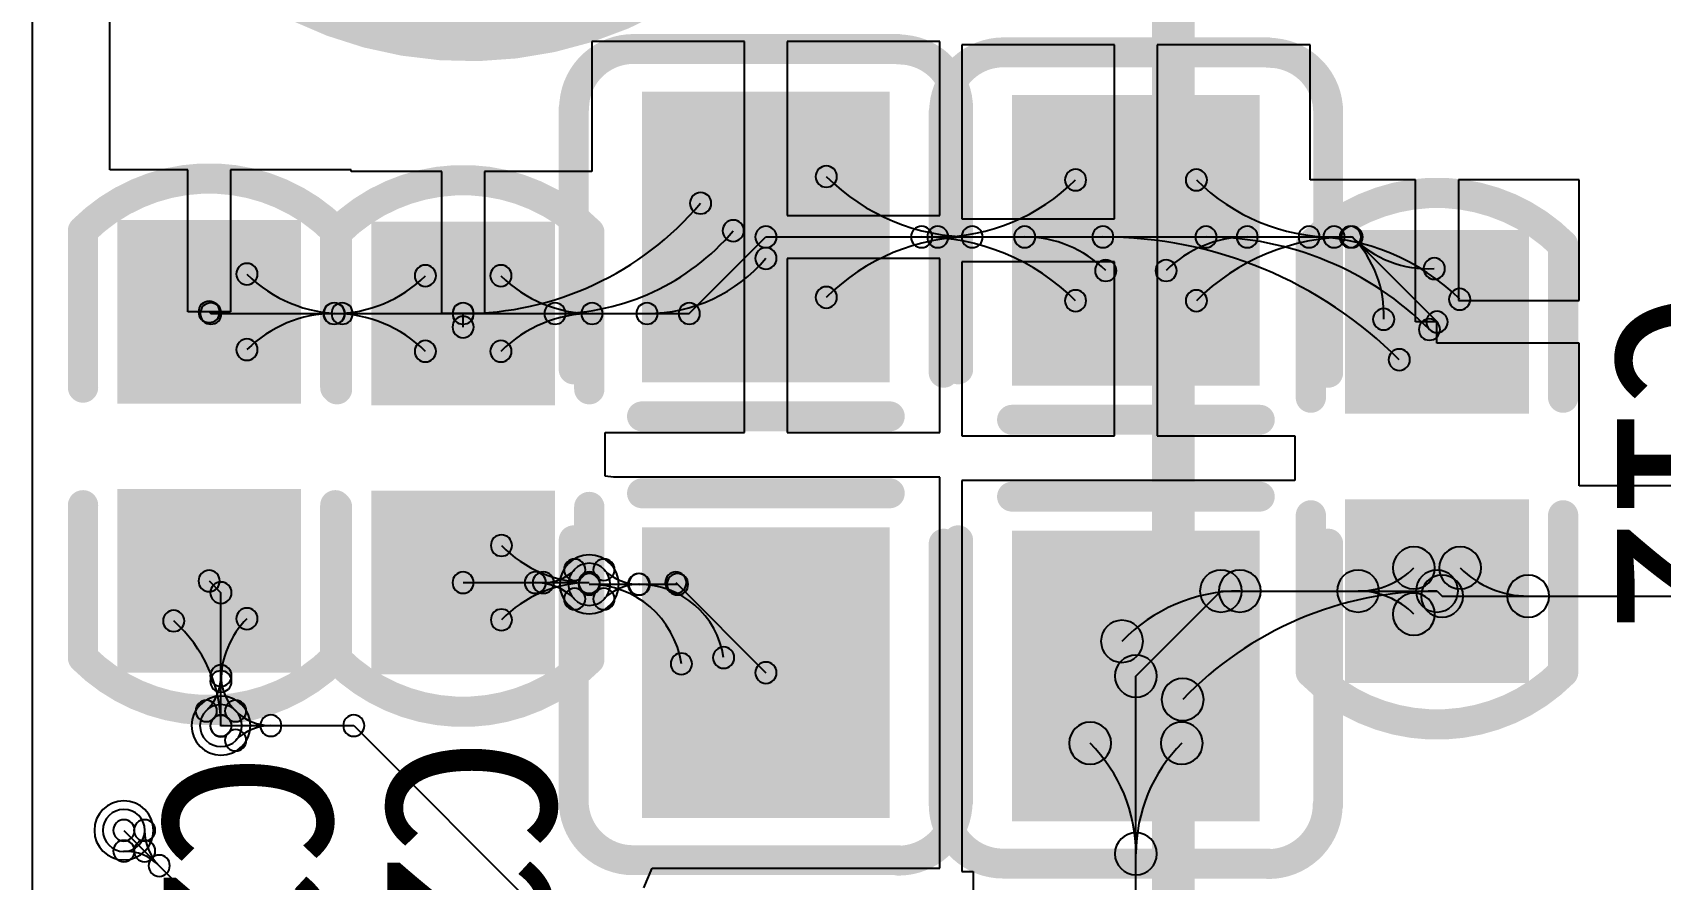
# Model space of a CAD drawing. Header units: inches. Extents: x 32166 to 34772, y 2386 to 4229.
# Drawn here: x 32893.17 to 32934.98, y 3879.5 to 3901.26 of the extents above; entities that cross this region are included whole.
import ezdxf

# ---------------------------------------------------------------- set-up
doc = ezdxf.new("R2010")
doc.units = ezdxf.units.IN
doc.header["$LTSCALE"] = 0.64311
doc.header["$MEASUREMENT"] = 0
for name, color, linetype in [('KEEPOUTLAYER', 6, 'CONTINUOUS'), ('MULTILAYER', 9, 'CONTINUOUS'), ('TOPLAYER', 1, 'CONTINUOUS'), ('TOPOVERLAY', 2, 'CONTINUOUS'), ('TOPPASTE', 8, 'CONTINUOUS'), ('TOPSOLDER', 216, 'CONTINUOUS')]:
    doc.layers.add(name, color=color, linetype=linetype)
doc.styles.get("Standard").update_dxf_attribs({"font": 'txt', "width": 0.8})

msp = doc.modelspace()

# ---------------------------------------------------------------- linework, layer by layer
at = {"layer": 'KEEPOUTLAYER'}
msp.add_line((32893.167, 3806.731), (32893.167, 4005.452), dxfattribs=at)
at = {"layer": 'MULTILAYER'}
for centre, start, end in [((32907.466, 3887.084), 0, 180), ((32907.466, 3887.084), 180, 0), ((32898.006, 3883.455), 0, 180), ((32898.006, 3883.455), 180, 0), ((32895.513, 3880.763), 0, 180), ((32895.513, 3880.763), 180, 0)]:
    msp.add_arc(centre, 0.54, start, end, dxfattribs=at)
at = {"layer": 'TOPLAYER'}
for p, q in [((32895.149, 3897.73), (32895.149, 3942.423)), ((32911.454, 3901.026), (32907.531, 3901.026)), ((32907.531, 3901.026), (32907.531, 3897.687)), ((32911.454, 3896.005), (32911.454, 3901.026)), ((32916.473, 3901.026), (32912.551, 3901.026)), ((32912.551, 3901.026), (32912.551, 3896.555)), ((32916.473, 3896.555), (32916.473, 3901.026)), ((32920.958, 3900.94), (32917.035, 3900.94)), ((32917.035, 3900.94), (32917.035, 3896.468)), ((32920.958, 3896.468), (32920.958, 3900.94)), ((32925.977, 3900.94), (32922.055, 3900.94)), ((32922.055, 3900.94), (32922.055, 3895.919)), ((32925.977, 3897.471), (32925.977, 3900.94)), ((32897.154, 3897.73), (32895.149, 3897.73)), ((32897.154, 3894.081), (32897.154, 3897.73)), ((32901.351, 3897.73), (32898.252, 3897.73)), ((32898.252, 3897.73), (32898.252, 3894.081)), ((32901.351, 3897.687), (32901.351, 3897.73)), ((32903.678, 3897.687), (32901.351, 3897.687)), ((32903.678, 3894.038), (32903.678, 3897.687)), ((32907.531, 3897.687), (32904.775, 3897.687)), ((32904.775, 3897.687), (32904.775, 3894.038)), ((32928.69, 3897.471), (32925.977, 3897.471)), ((32928.69, 3893.822), (32928.69, 3897.471)), ((32932.887, 3897.471), (32929.788, 3897.471)), ((32929.788, 3897.471), (32929.788, 3894.371)), ((32932.887, 3894.371), (32932.887, 3897.471)), ((32912.551, 3896.555), (32916.473, 3896.555)), ((32917.035, 3896.468), (32920.958, 3896.468)), ((32910.035, 3894.039), (32912.002, 3896.006)), ((32911.454, 3890.986), (32911.454, 3896.005)), ((32912.002, 3896.006), (32927.056, 3896.006)), ((32922.055, 3895.919), (32922.055, 3890.9)), ((32927.056, 3896.006), (32929.239, 3893.823)), ((32916.473, 3895.457), (32912.551, 3895.457)), ((32912.551, 3895.457), (32912.551, 3890.986)), ((32916.473, 3890.986), (32916.473, 3895.457)), ((32920.958, 3895.371), (32917.035, 3895.371)), ((32917.035, 3895.371), (32917.035, 3890.9)), ((32920.958, 3890.9), (32920.958, 3895.371)), ((32929.788, 3894.371), (32932.887, 3894.371)), ((32898.252, 3894.081), (32897.154, 3894.081)), ((32897.703, 3894.082), (32897.746, 3894.039)), ((32897.746, 3894.039), (32904.226, 3894.039)), ((32904.775, 3894.038), (32903.678, 3894.038)), ((32904.226, 3894.039), (32910.035, 3894.039)), ((32904.226, 3893.693), (32904.226, 3894.039)), ((32929.238, 3893.822), (32928.69, 3893.822)), ((32929.238, 3893.274), (32929.238, 3893.822)), ((32932.887, 3893.274), (32929.238, 3893.274)), ((32932.887, 3890.175), (32932.887, 3893.274)), ((32907.875, 3890.391), (32907.875, 3890.986)), ((32907.875, 3890.986), (32911.454, 3890.986)), ((32912.551, 3890.986), (32916.473, 3890.986)), ((32917.035, 3890.9), (32920.958, 3890.9)), ((32922.055, 3890.9), (32925.591, 3890.9)), ((32925.591, 3890.9), (32925.591, 3890.175)), ((32907.875, 3889.862), (32907.875, 3890.391)), ((32925.591, 3890.175), (32925.591, 3889.747)), ((32932.887, 3889.613), (32932.887, 3890.175)), ((32908.091, 3889.834), (32907.875, 3889.862)), ((32916.473, 3889.834), (32908.091, 3889.834)), ((32916.473, 3879.794), (32916.473, 3889.834)), ((32924.12, 3889.747), (32917.035, 3889.747)), ((32917.035, 3889.747), (32917.035, 3879.708)), ((32924.174, 3889.753), (32924.12, 3889.747)), ((32924.174, 3889.747), (32924.174, 3889.753)), ((32925.591, 3889.747), (32924.174, 3889.747)), ((32939.996, 3889.613), (32932.887, 3889.613)), ((32897.703, 3887.17), (32898.006, 3886.868)), ((32898.006, 3883.455), (32898.006, 3886.868)), ((32904.226, 3887.127), (32907.466, 3887.127)), ((32907.466, 3887.084), (32909.732, 3887.084)), ((32909.689, 3887.127), (32909.732, 3887.084)), ((32909.732, 3887.084), (32912.002, 3884.814)), ((32921.506, 3884.727), (32923.69, 3886.911)), ((32923.69, 3886.911), (32929.239, 3886.911)), ((32929.239, 3886.911), (32929.369, 3886.781)), ((32929.369, 3886.781), (32939.996, 3886.781)), ((32921.506, 3875.895), (32921.506, 3884.727)), ((32898.006, 3883.455), (32901.418, 3883.455)), ((32901.418, 3883.455), (32909.151, 3875.722)), ((32895.513, 3880.763), (32896.044, 3880.232)), ((32895.513, 3880.763), (32898.632, 3877.644)), ((32908.869, 3879.287), (32909.079, 3879.794)), ((32909.079, 3879.794), (32916.473, 3879.794)), ((32917.035, 3879.708), (32917.325, 3879.708)), ((32917.325, 3879.708), (32917.325, 3879.558)), ((32917.325, 3879.558), (32917.325, 3879.558)), ((32917.325, 3879.558), (32917.325, 3871.713))]:
    msp.add_line(p, q, dxfattribs=at)
for centre, radius, start, end in [((32913.554, 3897.558), 0.274, 0, 180), ((32913.554, 3897.558), 0.274, 0, 180), ((32919.955, 3897.471), 0.274, 0, 180), ((32919.955, 3897.471), 0.274, 0, 180), ((32923.058, 3897.471), 0.274, 0, 180), ((32923.058, 3897.471), 0.274, 0, 180), ((32913.554, 3897.558), 0.274, 180, 0), ((32913.554, 3897.558), 0.274, 180, 0), ((32917.3, 3901.304), 5.298, 225.0001, 270.0001), ((32917.3, 3901.304), 5.298, 225.0001, 270.0001), ((32916.417, 3901.009), 5.003, 269.9999, 314.9999), ((32916.417, 3901.009), 5.003, 269.9999, 314.9999), ((32919.955, 3897.471), 0.274, 180, 0), ((32919.955, 3897.471), 0.274, 180, 0), ((32923.058, 3897.471), 0.274, 180, 0), ((32923.058, 3897.471), 0.274, 180, 0), ((32926.596, 3901.009), 5.003, 225.0001, 270.0001), ((32926.596, 3901.009), 5.003, 225.0001, 270.0001), ((32904.227, 3902.017), 7.978, 270, 319.848), ((32904.227, 3902.017), 7.978, 270, 319.848), ((32910.325, 3896.873), 0.274, 0, 180), ((32910.325, 3896.873), 0.274, 0, 180), ((32910.325, 3896.873), 0.274, 180, 0), ((32910.325, 3896.873), 0.274, 180, 0), ((32911.164, 3896.165), 0.274, 0, 180), ((32911.164, 3896.165), 0.274, 0, 180), ((32906.588, 3900.025), 5.986, 270, 319.848), ((32906.588, 3900.025), 5.986, 270, 319.848), ((32911.164, 3896.165), 0.274, 180, 0), ((32911.164, 3896.165), 0.274, 180, 0), ((32912.002, 3896.006), 0.274, 0, 180), ((32912.002, 3896.006), 0.274, 0, 180), ((32912.002, 3896.006), 0.274, 180, 0), ((32912.002, 3896.006), 0.274, 180, 0), ((32917.3, 3890.708), 5.298, 89.9999, 134.9999), ((32917.3, 3890.708), 5.298, 89.9999, 134.9999), ((32916, 3896.006), 0.274, 0, 180), ((32916, 3896.006), 0.274, 0, 180), ((32916, 3896.006), 0.274, 180, 0), ((32916, 3896.006), 0.274, 180, 0), ((32916, 3890.413), 5.593, 45.0001, 90.0001), ((32916, 3890.413), 5.593, 45.0001, 90.0001), ((32916.417, 3896.006), 0.274, 0, 180), ((32916.417, 3896.006), 0.274, 0, 180), ((32916.417, 3896.006), 0.274, 180, 0), ((32916.417, 3896.006), 0.274, 180, 0), ((32917.3, 3896.006), 0.274, 0, 180), ((32917.3, 3896.006), 0.274, 0, 180), ((32917.3, 3896.006), 0.274, 0, 180), ((32917.3, 3896.006), 0.274, 0, 180), ((32917.3, 3896.006), 0.274, 180, 0), ((32917.3, 3896.006), 0.274, 180, 0), ((32917.3, 3896.006), 0.274, 180, 0), ((32917.3, 3896.006), 0.274, 180, 0), ((32918.649, 3896.006), 0.274, 0, 180), ((32918.649, 3896.006), 0.274, 0, 180), ((32918.649, 3896.006), 0.274, 180, 0), ((32918.649, 3896.006), 0.274, 180, 0), ((32918.649, 3893.062), 2.944, 44.9999, 89.9999), ((32918.649, 3893.062), 2.944, 44.9999, 89.9999), ((32920.657, 3896.006), 0.274, 0, 180), ((32920.657, 3896.006), 0.274, 0, 180), ((32920.657, 3896.006), 0.274, 180, 0), ((32920.657, 3896.006), 0.274, 180, 0), ((32920.657, 3885.24), 10.766, 45, 90), ((32920.657, 3885.24), 10.766, 45, 90), ((32924.364, 3893.062), 2.944, 90.0001, 135.0001), ((32924.364, 3893.062), 2.944, 90.0001, 135.0001), ((32923.306, 3896.006), 0.274, 0, 180), ((32923.306, 3896.006), 0.274, 0, 180), ((32923.306, 3896.006), 0.274, 180, 0), ((32923.306, 3896.006), 0.274, 180, 0), ((32927.013, 3890.413), 5.593, 89.9999, 134.9999), ((32927.013, 3890.413), 5.593, 89.9999, 134.9999), ((32923.306, 3887.889), 8.117, 45, 90), ((32923.306, 3887.889), 8.117, 45, 90), ((32924.364, 3896.006), 0.274, 0, 180), ((32924.364, 3896.006), 0.274, 0, 180), ((32924.364, 3896.006), 0.274, 180, 0), ((32924.364, 3896.006), 0.274, 180, 0), ((32925.955, 3896.006), 0.274, 0, 180), ((32925.955, 3896.006), 0.274, 0, 180), ((32925.955, 3896.006), 0.274, 180, 0), ((32925.955, 3896.006), 0.274, 180, 0), ((32925.955, 3890.539), 5.468, 45, 90), ((32925.955, 3890.539), 5.468, 45, 90), ((32926.596, 3896.006), 0.274, 0, 180), ((32926.596, 3896.006), 0.274, 0, 180), ((32926.596, 3896.006), 0.274, 180, 0), ((32926.596, 3896.006), 0.274, 180, 0), ((32927.013, 3896.006), 0.274, 0, 180), ((32927.013, 3896.006), 0.274, 0, 180), ((32927.013, 3896.006), 0.274, 180, 0), ((32927.013, 3896.006), 0.274, 180, 0), ((32927.056, 3896.006), 0.274, 0, 180), ((32927.056, 3896.006), 0.274, 0, 180), ((32927.056, 3896.006), 0.274, 180, 0), ((32927.056, 3896.006), 0.274, 180, 0), ((32927.056, 3896.006), 0.274, 0, 180), ((32927.056, 3896.006), 0.274, 0, 180), ((32927.056, 3896.006), 0.274, 0, 180), ((32927.056, 3896.006), 0.274, 0, 180), ((32927.056, 3896.006), 0.274, 180, 0), ((32927.056, 3896.006), 0.274, 180, 0), ((32927.056, 3896.006), 0.274, 180, 0), ((32927.056, 3896.006), 0.274, 180, 0), ((32925.084, 3894.034), 2.789, 357.0951, 45.0001), ((32929.028, 3897.978), 2.789, 224.9999, 272.9049), ((32929.028, 3897.978), 2.789, 224.9999, 272.9049), ((32925.084, 3894.034), 2.789, 357.0951, 45.0001), ((32912.002, 3895.457), 0.274, 0, 180), ((32912.002, 3895.457), 0.274, 0, 180), ((32898.673, 3895.052), 0.274, 0, 180), ((32898.673, 3895.052), 0.274, 0, 180), ((32903.256, 3895.009), 0.274, 0, 180), ((32903.256, 3895.009), 0.274, 0, 180), ((32905.196, 3895.009), 0.274, 0, 180), ((32905.196, 3895.009), 0.274, 0, 180), ((32908.949, 3898.033), 3.994, 270, 319.848), ((32908.949, 3898.033), 3.994, 270, 319.848), ((32912.002, 3895.457), 0.274, 180, 0), ((32912.002, 3895.457), 0.274, 180, 0), ((32920.73, 3895.144), 0.274, 0, 180), ((32920.73, 3895.144), 0.274, 0, 180), ((32920.73, 3895.144), 0.274, 180, 0), ((32920.73, 3895.144), 0.274, 180, 0), ((32922.282, 3895.144), 0.274, 0, 180), ((32922.282, 3895.144), 0.274, 0, 180), ((32922.282, 3895.144), 0.274, 180, 0), ((32922.282, 3895.144), 0.274, 180, 0), ((32929.17, 3895.193), 0.274, 0, 180), ((32929.17, 3895.193), 0.274, 0, 180), ((32929.17, 3895.193), 0.274, 180, 0), ((32929.17, 3895.193), 0.274, 180, 0), ((32898.673, 3895.052), 0.274, 180, 0), ((32898.673, 3895.052), 0.274, 180, 0), ((32901.119, 3897.498), 3.459, 225.0001, 270.0001), ((32901.119, 3897.498), 3.459, 225.0001, 270.0001), ((32900.915, 3897.35), 3.311, 269.9999, 314.9999), ((32900.915, 3897.35), 3.311, 269.9999, 314.9999), ((32903.256, 3895.009), 0.274, 180, 0), ((32903.256, 3895.009), 0.274, 180, 0), ((32905.196, 3895.009), 0.274, 180, 0), ((32905.196, 3895.009), 0.274, 180, 0), ((32907.538, 3897.35), 3.311, 225.0001, 270.0001), ((32907.538, 3897.35), 3.311, 225.0001, 270.0001), ((32913.554, 3894.454), 0.274, 0, 180), ((32913.554, 3894.454), 0.274, 0, 180), ((32929.821, 3894.405), 0.274, 0, 180), ((32929.821, 3894.405), 0.274, 0, 180), ((32897.703, 3894.082), 0.274, 0, 180), ((32897.746, 3894.039), 0.274, 0, 180), ((32897.746, 3894.039), 0.274, 0, 180), ((32900.91, 3894.039), 0.274, 0, 180), ((32900.91, 3894.039), 0.274, 0, 180), ((32900.915, 3894.039), 0.274, 0, 180), ((32900.915, 3894.039), 0.274, 0, 180), ((32900.915, 3894.039), 0.274, 0, 180), ((32900.915, 3894.039), 0.274, 0, 180), ((32901.119, 3894.039), 0.274, 0, 180), ((32901.119, 3894.039), 0.274, 0, 180), ((32904.227, 3894.039), 0.274, 0, 180), ((32904.227, 3894.039), 0.274, 0, 180), ((32904.226, 3894.039), 0.274, 0, 180), ((32904.226, 3894.039), 0.274, 0, 180), ((32904.226, 3894.039), 0.274, 0, 180), ((32906.588, 3894.039), 0.274, 0, 180), ((32906.588, 3894.039), 0.274, 0, 180), ((32907.538, 3894.039), 0.274, 0, 180), ((32907.538, 3894.039), 0.274, 0, 180), ((32907.538, 3894.039), 0.274, 0, 180), ((32907.538, 3894.039), 0.274, 0, 180), ((32908.949, 3894.039), 0.274, 0, 180), ((32908.949, 3894.039), 0.274, 0, 180), ((32910.035, 3894.039), 0.274, 0, 180), ((32910.035, 3894.039), 0.274, 0, 180), ((32913.554, 3894.454), 0.274, 180, 0), ((32913.554, 3894.454), 0.274, 180, 0), ((32919.955, 3894.368), 0.274, 0, 180), ((32919.955, 3894.368), 0.274, 0, 180), ((32919.955, 3894.368), 0.274, 180, 0), ((32919.955, 3894.368), 0.274, 180, 0), ((32923.058, 3894.368), 0.274, 0, 180), ((32923.058, 3894.368), 0.274, 0, 180), ((32923.058, 3894.368), 0.274, 180, 0), ((32923.058, 3894.368), 0.274, 180, 0), ((32929.821, 3894.405), 0.274, 180, 0), ((32929.821, 3894.405), 0.274, 180, 0), ((32897.703, 3894.082), 0.274, 180, 0), ((32897.746, 3894.039), 0.274, 180, 0), ((32897.746, 3894.039), 0.274, 180, 0), ((32900.91, 3890.875), 3.164, 89.9999, 134.9999), ((32900.91, 3890.875), 3.164, 89.9999, 134.9999), ((32900.91, 3894.039), 0.274, 180, 0), ((32900.91, 3894.039), 0.274, 180, 0), ((32900.915, 3894.039), 0.274, 180, 0), ((32900.915, 3894.039), 0.274, 180, 0), ((32900.915, 3894.039), 0.274, 180, 0), ((32900.915, 3894.039), 0.274, 180, 0), ((32901.119, 3894.039), 0.274, 180, 0), ((32901.119, 3894.039), 0.274, 180, 0), ((32900.915, 3890.727), 3.311, 45.0001, 90.0001), ((32900.915, 3890.727), 3.311, 45.0001, 90.0001), ((32904.227, 3894.039), 0.274, 180, 0), ((32904.227, 3894.039), 0.274, 180, 0), ((32904.226, 3894.039), 0.274, 180, 0), ((32904.226, 3894.039), 0.274, 180, 0), ((32904.226, 3894.039), 0.274, 180, 0), ((32904.226, 3893.693), 0.274, 0, 180), ((32907.538, 3890.727), 3.311, 89.9999, 134.9999), ((32907.538, 3890.727), 3.311, 89.9999, 134.9999), ((32906.588, 3894.039), 0.274, 180, 0), ((32906.588, 3894.039), 0.274, 180, 0), ((32907.538, 3894.039), 0.274, 180, 0), ((32907.538, 3894.039), 0.274, 180, 0), ((32907.538, 3894.039), 0.274, 180, 0), ((32907.538, 3894.039), 0.274, 180, 0), ((32908.949, 3894.039), 0.274, 180, 0), ((32908.949, 3894.039), 0.274, 180, 0), ((32910.035, 3894.039), 0.274, 180, 0), ((32910.035, 3894.039), 0.274, 180, 0), ((32927.869, 3893.892), 0.274, 0, 180), ((32927.869, 3893.892), 0.274, 0, 180), ((32927.869, 3893.892), 0.274, 180, 0), ((32927.869, 3893.892), 0.274, 180, 0), ((32929.045, 3893.629), 0.274, 0, 180), ((32929.045, 3893.629), 0.274, 0, 180), ((32929.239, 3893.823), 0.274, 0, 180), ((32929.239, 3893.823), 0.274, 180, 0), ((32904.226, 3893.693), 0.274, 180, 0), ((32929.045, 3893.629), 0.274, 180, 0), ((32929.045, 3893.629), 0.274, 180, 0), ((32898.673, 3893.112), 0.274, 0, 180), ((32898.673, 3893.112), 0.274, 0, 180), ((32898.673, 3893.112), 0.274, 180, 0), ((32898.673, 3893.112), 0.274, 180, 0), ((32903.256, 3893.069), 0.274, 0, 180), ((32903.256, 3893.069), 0.274, 0, 180), ((32903.256, 3893.069), 0.274, 180, 0), ((32903.256, 3893.069), 0.274, 180, 0), ((32905.196, 3893.069), 0.274, 0, 180), ((32905.196, 3893.069), 0.274, 0, 180), ((32905.196, 3893.069), 0.274, 180, 0), ((32905.196, 3893.069), 0.274, 180, 0), ((32928.269, 3892.853), 0.274, 0, 180), ((32928.269, 3892.853), 0.274, 0, 180), ((32928.269, 3892.853), 0.274, 180, 0), ((32928.269, 3892.853), 0.274, 180, 0), ((32905.211, 3888.081), 0.274, 0, 180), ((32905.211, 3888.081), 0.274, 0, 180), ((32905.211, 3888.081), 0.274, 180, 0), ((32905.211, 3888.081), 0.274, 180, 0), ((32907.466, 3890.267), 3.14, 224.1079, 269.9999), ((32907.466, 3890.267), 3.14, 224.1079, 269.9999), ((32928.645, 3887.505), 0.54, 0, 180), ((32928.645, 3887.505), 0.54, 0, 180), ((32929.833, 3887.505), 0.54, 0, 180), ((32929.833, 3887.505), 0.54, 0, 180), ((32907.091, 3887.459), 0.274, 0, 180), ((32907.091, 3887.459), 0.274, 0, 180), ((32907.466, 3887.084), 0.54, 0, 180), ((32907.842, 3887.459), 0.274, 0, 180), ((32907.842, 3887.459), 0.274, 0, 180), ((32897.703, 3887.17), 0.274, 0, 180), ((32897.703, 3887.17), 0.274, 180, 0), ((32898.006, 3886.868), 0.274, 0, 180), ((32898.006, 3886.868), 0.274, 0, 180), ((32904.226, 3887.127), 0.274, 0, 180), ((32906.079, 3887.127), 0.274, 0, 180), ((32906.079, 3887.127), 0.274, 0, 180), ((32906.288, 3887.127), 0.274, 0, 180), ((32906.288, 3887.127), 0.274, 0, 180), ((32906.288, 3888.262), 1.136, 270.0002, 315.0002), ((32906.288, 3888.262), 1.136, 270.0002, 315.0002), ((32907.091, 3887.459), 0.274, 180, 0), ((32907.091, 3887.459), 0.274, 180, 0), ((32907.466, 3887.127), 0.274, 0, 180), ((32907.466, 3887.127), 0.274, 0, 180), ((32907.466, 3887.127), 0.274, 0, 180), ((32907.466, 3887.127), 0.274, 0, 180), ((32907.466, 3887.127), 0.274, 0, 180), ((32907.466, 3887.084), 0.274, 0, 180), ((32907.466, 3887.084), 0.274, 0, 180), ((32907.466, 3887.084), 0.274, 0, 180), ((32907.842, 3887.459), 0.274, 180, 0), ((32907.842, 3887.459), 0.274, 180, 0), ((32908.749, 3888.366), 1.283, 224.9996, 269.9996), ((32908.749, 3888.366), 1.283, 224.9996, 269.9996), ((32908.737, 3887.084), 0.274, 0, 180), ((32908.737, 3887.084), 0.274, 0, 180), ((32908.749, 3887.084), 0.274, 0, 180), ((32908.749, 3887.084), 0.274, 0, 180), ((32908.749, 3887.084), 0.274, 0, 180), ((32908.749, 3887.084), 0.274, 0, 180), ((32909.689, 3887.127), 0.274, 0, 180), ((32909.732, 3887.084), 0.274, 0, 180), ((32909.732, 3887.084), 0.274, 0, 180), ((32909.732, 3887.084), 0.274, 0, 180), ((32923.69, 3886.911), 0.54, 0, 180), ((32923.69, 3886.911), 0.54, 0, 180), ((32924.174, 3886.911), 0.54, 0, 180), ((32924.174, 3886.911), 0.54, 0, 180), ((32927.211, 3886.911), 0.54, 0, 180), ((32927.211, 3886.911), 0.54, 0, 180), ((32927.211, 3886.911), 0.54, 0, 180), ((32927.211, 3886.911), 0.54, 0, 180), ((32927.211, 3888.939), 2.029, 270.0002, 315.0002), ((32927.211, 3888.939), 2.029, 270.0002, 315.0002), ((32928.645, 3887.505), 0.54, 180, 0), ((32928.645, 3887.505), 0.54, 180, 0), ((32929.239, 3886.911), 0.54, 0, 180), ((32929.239, 3886.911), 0.54, 0, 180), ((32929.239, 3886.911), 0.54, 0, 180), ((32929.239, 3886.911), 0.54, 0, 180), ((32929.369, 3886.781), 0.54, 0, 180), ((32929.369, 3886.781), 0.54, 0, 180), ((32929.833, 3887.505), 0.54, 180, 0), ((32929.833, 3887.505), 0.54, 180, 0), ((32931.58, 3889.252), 2.471, 224.9999, 269.9999), ((32931.58, 3889.252), 2.471, 224.9999, 269.9999), ((32931.58, 3886.781), 0.54, 0, 180), ((32931.58, 3886.781), 0.54, 0, 180), ((32898.006, 3886.868), 0.274, 180, 0), ((32898.006, 3886.868), 0.274, 180, 0), ((32904.226, 3887.127), 0.274, 180, 0), ((32907.466, 3883.986), 3.14, 90.0001, 135.8921), ((32907.466, 3883.986), 3.14, 90.0001, 135.8921), ((32906.079, 3887.127), 0.274, 180, 0), ((32906.079, 3887.127), 0.274, 180, 0), ((32906.288, 3887.127), 0.274, 180, 0), ((32906.288, 3887.127), 0.274, 180, 0), ((32906.079, 3885.697), 1.43, 44.9998, 89.9998), ((32906.079, 3885.697), 1.43, 44.9998, 89.9998), ((32907.091, 3886.708), 0.274, 0, 180), ((32907.091, 3886.708), 0.274, 0, 180), ((32907.466, 3887.084), 0.54, 180, 0), ((32907.466, 3887.127), 0.274, 180, 0), ((32907.466, 3887.127), 0.274, 180, 0), ((32907.466, 3887.127), 0.274, 180, 0), ((32907.466, 3887.127), 0.274, 180, 0), ((32907.466, 3887.127), 0.274, 180, 0), ((32907.466, 3887.084), 0.274, 180, 0), ((32907.466, 3887.084), 0.274, 180, 0), ((32907.466, 3887.084), 0.274, 180, 0), ((32907.466, 3884.693), 2.39, 8.393, 90), ((32907.466, 3884.693), 2.39, 8.393, 90), ((32907.842, 3886.708), 0.274, 0, 180), ((32907.842, 3886.708), 0.274, 0, 180), ((32908.749, 3885.801), 1.283, 90.0004, 135.0004), ((32908.749, 3885.801), 1.283, 90.0004, 135.0004), ((32908.737, 3887.084), 0.274, 180, 0), ((32908.737, 3887.084), 0.274, 180, 0), ((32908.749, 3887.084), 0.274, 180, 0), ((32908.749, 3887.084), 0.274, 180, 0), ((32908.749, 3887.084), 0.274, 180, 0), ((32908.749, 3887.084), 0.274, 180, 0), ((32908.737, 3884.881), 2.203, 8.393, 90), ((32908.737, 3884.881), 2.203, 8.393, 90), ((32909.689, 3887.127), 0.274, 180, 0), ((32909.732, 3887.084), 0.274, 180, 0), ((32909.732, 3887.084), 0.274, 180, 0), ((32909.732, 3887.084), 0.274, 180, 0), ((32924.174, 3882.717), 4.193, 89.9999, 136.1969), ((32924.174, 3882.717), 4.193, 89.9999, 136.1969), ((32929.239, 3877.86), 9.051, 90, 136.197), ((32929.239, 3877.86), 9.051, 90, 136.197), ((32923.69, 3886.911), 0.54, 180, 0), ((32923.69, 3886.911), 0.54, 180, 0), ((32924.174, 3886.911), 0.54, 180, 0), ((32924.174, 3886.911), 0.54, 180, 0), ((32927.211, 3886.911), 0.54, 180, 0), ((32927.211, 3886.911), 0.54, 180, 0), ((32927.211, 3886.911), 0.54, 180, 0), ((32927.211, 3886.911), 0.54, 180, 0), ((32927.211, 3884.882), 2.029, 44.9998, 89.9998), ((32927.211, 3884.882), 2.029, 44.9998, 89.9998), ((32928.645, 3886.317), 0.54, 0, 180), ((32928.645, 3886.317), 0.54, 0, 180), ((32929.239, 3886.911), 0.54, 180, 0), ((32929.239, 3886.911), 0.54, 180, 0), ((32929.239, 3886.911), 0.54, 180, 0), ((32929.239, 3886.911), 0.54, 180, 0), ((32929.369, 3886.781), 0.54, 180, 0), ((32929.369, 3886.781), 0.54, 180, 0), ((32931.58, 3886.781), 0.54, 180, 0), ((32931.58, 3886.781), 0.54, 180, 0), ((32896.792, 3886.145), 0.274, 0, 180), ((32896.792, 3886.145), 0.274, 0, 180), ((32898.673, 3886.2), 0.274, 0, 180), ((32898.673, 3886.2), 0.274, 0, 180), ((32905.211, 3886.172), 0.274, 0, 180), ((32905.211, 3886.172), 0.274, 0, 180), ((32907.091, 3886.708), 0.274, 180, 0), ((32907.091, 3886.708), 0.274, 180, 0), ((32907.842, 3886.708), 0.274, 180, 0), ((32907.842, 3886.708), 0.274, 180, 0), ((32928.645, 3886.317), 0.54, 180, 0), ((32928.645, 3886.317), 0.54, 180, 0), ((32896.792, 3886.145), 0.274, 180, 0), ((32896.792, 3886.145), 0.274, 180, 0), ((32894.391, 3883.443), 3.615, 359.9999, 48.3719), ((32894.391, 3883.443), 3.615, 359.9999, 48.3719), ((32900.284, 3884.589), 2.279, 135.0002, 180.0002), ((32900.284, 3884.589), 2.279, 135.0002, 180.0002), ((32898.673, 3886.2), 0.274, 180, 0), ((32898.673, 3886.2), 0.274, 180, 0), ((32905.211, 3886.172), 0.274, 180, 0), ((32905.211, 3886.172), 0.274, 180, 0), ((32921.148, 3885.62), 0.54, 0, 180), ((32921.148, 3885.62), 0.54, 0, 180), ((32910.917, 3885.202), 0.274, 0, 180), ((32910.917, 3885.202), 0.274, 0, 180), ((32921.148, 3885.62), 0.54, 180, 0), ((32921.148, 3885.62), 0.54, 180, 0), ((32909.831, 3885.042), 0.274, 0, 180), ((32909.831, 3885.042), 0.274, 0, 180), ((32909.831, 3885.042), 0.274, 180, 0), ((32909.831, 3885.042), 0.274, 180, 0), ((32910.917, 3885.202), 0.274, 180, 0), ((32910.917, 3885.202), 0.274, 180, 0), ((32912.002, 3884.814), 0.274, 0, 180), ((32921.506, 3884.727), 0.54, 0, 180), ((32921.506, 3884.727), 0.54, 0, 180), ((32896.723, 3884.738), 1.283, 314.9996, 359.9996), ((32896.723, 3884.738), 1.283, 314.9996, 359.9996), ((32898.006, 3884.738), 0.274, 0, 180), ((32898.006, 3884.738), 0.274, 0, 180), ((32898.006, 3884.738), 0.274, 0, 180), ((32898.006, 3884.738), 0.274, 0, 180), ((32898.006, 3884.589), 0.274, 0, 180), ((32898.006, 3884.589), 0.274, 0, 180), ((32898.006, 3884.738), 0.274, 180, 0), ((32898.006, 3884.738), 0.274, 180, 0), ((32898.006, 3884.738), 0.274, 180, 0), ((32898.006, 3884.738), 0.274, 180, 0), ((32899.288, 3884.738), 1.283, 180.0004, 225.0004), ((32899.288, 3884.738), 1.283, 180.0004, 225.0004), ((32912.002, 3884.814), 0.274, 180, 0), ((32921.506, 3884.727), 0.54, 180, 0), ((32921.506, 3884.727), 0.54, 180, 0), ((32922.707, 3884.125), 0.54, 0, 180), ((32922.707, 3884.125), 0.54, 0, 180), ((32898.006, 3884.589), 0.274, 180, 0), ((32898.006, 3884.589), 0.274, 180, 0), ((32897.63, 3883.831), 0.274, 0, 180), ((32897.63, 3883.831), 0.274, 0, 180), ((32897.63, 3883.831), 0.274, 180, 0), ((32897.63, 3883.831), 0.274, 180, 0), ((32898.006, 3883.455), 0.54, 0, 180), ((32898.381, 3883.831), 0.274, 0, 180), ((32898.381, 3883.831), 0.274, 0, 180), ((32898.381, 3883.831), 0.274, 0, 180), ((32898.381, 3883.831), 0.274, 0, 180), ((32898.381, 3883.831), 0.274, 180, 0), ((32898.381, 3883.831), 0.274, 180, 0), ((32898.381, 3883.831), 0.274, 180, 0), ((32898.381, 3883.831), 0.274, 180, 0), ((32899.288, 3884.738), 1.283, 224.9996, 269.9996), ((32899.288, 3884.738), 1.283, 224.9996, 269.9996), ((32922.707, 3884.125), 0.54, 180, 0), ((32922.707, 3884.125), 0.54, 180, 0), ((32898.006, 3883.455), 0.54, 180, 0), ((32898.006, 3883.455), 0.274, 0, 180), ((32898.006, 3883.455), 0.274, 0, 180), ((32898.006, 3883.443), 0.274, 0, 180), ((32898.006, 3883.443), 0.274, 0, 180), ((32898.006, 3883.455), 0.274, 180, 0), ((32898.006, 3883.455), 0.274, 180, 0), ((32898.006, 3883.443), 0.274, 180, 0), ((32898.006, 3883.443), 0.274, 180, 0), ((32899.288, 3882.172), 1.283, 90.0004, 135.0004), ((32899.288, 3882.172), 1.283, 90.0004, 135.0004), ((32899.288, 3883.455), 0.274, 0, 180), ((32899.288, 3883.455), 0.274, 0, 180), ((32899.288, 3883.455), 0.274, 0, 180), ((32899.288, 3883.455), 0.274, 0, 180), ((32899.288, 3883.455), 0.274, 180, 0), ((32899.288, 3883.455), 0.274, 180, 0), ((32899.288, 3883.455), 0.274, 180, 0), ((32899.288, 3883.455), 0.274, 180, 0), ((32901.418, 3883.455), 0.274, 0, 180), ((32901.418, 3883.455), 0.274, 0, 180), ((32901.418, 3883.455), 0.274, 180, 0), ((32901.418, 3883.455), 0.274, 180, 0), ((32920.33, 3883.003), 0.54, 0, 180), ((32920.33, 3883.003), 0.54, 0, 180), ((32922.682, 3883.003), 0.54, 0, 180), ((32922.682, 3883.003), 0.54, 0, 180), ((32898.381, 3883.079), 0.274, 0, 180), ((32898.381, 3883.079), 0.274, 0, 180), ((32898.381, 3883.079), 0.274, 180, 0), ((32898.381, 3883.079), 0.274, 180, 0), ((32920.33, 3883.003), 0.54, 180, 0), ((32920.33, 3883.003), 0.54, 180, 0), ((32917.491, 3880.163), 4.015, 0.0001, 45.0001), ((32917.491, 3880.163), 4.015, 0.0001, 45.0001), ((32925.522, 3880.163), 4.015, 134.9999, 179.9999), ((32925.522, 3880.163), 4.015, 134.9999, 179.9999), ((32922.682, 3883.003), 0.54, 180, 0), ((32922.682, 3883.003), 0.54, 180, 0), ((32895.513, 3880.763), 0.54, 0, 180), ((32895.513, 3880.763), 0.274, 0, 180), ((32895.513, 3880.763), 0.274, 0, 180), ((32896.044, 3880.763), 0.274, 0, 180), ((32896.044, 3880.763), 0.274, 0, 180), ((32895.513, 3880.763), 0.54, 180, 0), ((32895.513, 3880.763), 0.274, 180, 0), ((32895.513, 3880.763), 0.274, 180, 0), ((32895.513, 3880.232), 0.274, 0, 180), ((32895.513, 3880.232), 0.274, 0, 180), ((32896.044, 3880.763), 0.274, 180, 0), ((32896.044, 3880.763), 0.274, 180, 0), ((32896.044, 3880.232), 0.274, 0, 180), ((32897.327, 3880.763), 1.283, 180.0004, 225.0004), ((32897.327, 3880.763), 1.283, 180.0004, 225.0004), ((32921.506, 3880.163), 0.54, 0, 180), ((32921.506, 3880.163), 0.54, 0, 180), ((32921.506, 3880.163), 0.54, 0, 180), ((32921.506, 3880.163), 0.54, 0, 180), ((32895.513, 3880.232), 0.274, 180, 0), ((32895.513, 3880.232), 0.274, 180, 0), ((32895.513, 3878.949), 1.283, 44.9996, 89.9996), ((32895.513, 3878.949), 1.283, 44.9996, 89.9996), ((32896.044, 3880.232), 0.274, 180, 0), ((32896.42, 3879.856), 0.274, 0, 180), ((32896.42, 3879.856), 0.274, 0, 180), ((32896.42, 3879.856), 0.274, 0, 180), ((32896.42, 3879.856), 0.274, 0, 180), ((32921.506, 3880.163), 0.54, 180, 0), ((32921.506, 3880.163), 0.54, 180, 0), ((32921.506, 3880.163), 0.54, 180, 0), ((32921.506, 3880.163), 0.54, 180, 0), ((32896.42, 3879.856), 0.274, 180, 0), ((32896.42, 3879.856), 0.274, 180, 0), ((32896.42, 3879.856), 0.274, 180, 0), ((32896.42, 3879.856), 0.274, 180, 0)]:
    msp.add_arc(centre, radius, start, end, dxfattribs=at)
for points in [[(32914.745, 3892.714), (32914.745, 3899.298), (32909.259, 3892.714), (32909.259, 3899.298)], [(32924.25, 3892.628), (32924.25, 3899.212), (32918.763, 3892.628), (32918.763, 3899.212)], [(32899.623, 3892.162), (32899.623, 3896.002), (32895.783, 3892.162), (32895.783, 3896.002)], [(32906.147, 3892.119), (32906.147, 3895.959), (32902.306, 3892.119), (32902.306, 3895.959)], [(32927.319, 3895.743), (32927.319, 3891.903), (32931.159, 3895.743), (32931.159, 3891.903)], [(32899.623, 3885.25), (32899.623, 3889.09), (32895.783, 3885.25), (32895.783, 3889.09)], [(32906.147, 3885.207), (32906.147, 3889.047), (32902.306, 3885.207), (32902.306, 3889.047)], [(32927.319, 3888.831), (32927.319, 3884.991), (32931.159, 3888.831), (32931.159, 3884.991)], [(32914.745, 3881.522), (32914.745, 3888.106), (32909.259, 3881.522), (32909.259, 3888.106)], [(32924.25, 3881.436), (32924.25, 3888.019), (32918.763, 3881.436), (32918.763, 3888.019)]]:
    msp.add_solid(points, dxfattribs=at)
at = {"layer": 'TOPOVERLAY'}
for points, const_width in [([(32922.356, 3858.25), (32922.356, 3991.306)], 0.878), ([(32922.572, 3858.25), (32922.572, 3991.306)], 0.878), ([(32908.601, 3900.834), (32915.404, 3900.834)], 0.768), ([(32918.105, 3900.748), (32924.908, 3900.748)], 0.768), ([(32907.065, 3892.605), (32907.065, 3899.31)], 0.768), ([(32916.94, 3892.605), (32916.94, 3899.298)], 0.768), ([(32916.569, 3892.518), (32916.569, 3899.223)], 0.768), ([(32926.444, 3892.518), (32926.444, 3899.212)], 0.768), ([(32894.463, 3892.138), (32894.463, 3896.167)], 0.778), ([(32900.943, 3892.138), (32900.943, 3896.167)], 0.778), ([(32900.986, 3892.095), (32900.986, 3896.124)], 0.778), ([(32907.466, 3892.095), (32907.466, 3896.124)], 0.778), ([(32925.999, 3891.879), (32925.999, 3895.798)], 0.778), ([(32932.479, 3891.879), (32932.479, 3895.798)], 0.778), ([(32908.82, 3891.397), (32915.184, 3891.397)], 0.768), ([(32918.324, 3891.311), (32924.688, 3891.311)], 0.768), ([(32908.82, 3889.422), (32915.184, 3889.422)], 0.768), ([(32918.324, 3889.336), (32924.688, 3889.336)], 0.768), ([(32894.463, 3885.195), (32894.463, 3889.114)], 0.778), ([(32900.943, 3885.195), (32900.943, 3889.114)], 0.778), ([(32900.986, 3885.151), (32900.986, 3889.071)], 0.778), ([(32907.466, 3885.151), (32907.466, 3889.071)], 0.778), ([(32925.999, 3884.825), (32925.999, 3888.855)], 0.778), ([(32932.479, 3884.825), (32932.479, 3888.855)], 0.778), ([(32907.065, 3881.522), (32907.065, 3888.215)], 0.768), ([(32916.569, 3881.436), (32916.569, 3888.129)], 0.768), ([(32916.94, 3881.51), (32916.94, 3888.215)], 0.768), ([(32926.444, 3881.424), (32926.444, 3888.129)], 0.768), ([(32908.589, 3879.998), (32915.392, 3879.998)], 0.768), ([(32918.093, 3879.911), (32924.896, 3879.911)], 0.768)]:
    msp.add_lwpolyline(points, dxfattribs=dict(at, const_width=const_width))
for points, const_width in [([(32911.351, 3903.96, -1), (32897.385, 3917.926)], 1.097), ([(32907.076, 3899.31, -0.414214), (32908.601, 3900.834)], 0.768), ([(32915.416, 3900.822, -0.414214), (32916.94, 3899.298)], 0.768), ([(32916.58, 3899.223, -0.414214), (32918.105, 3900.748)], 0.768), ([(32924.92, 3900.736, -0.414214), (32926.444, 3899.212)], 0.768), ([(32894.463, 3896.167, -0.414214), (32900.943, 3896.167)], 0.778), ([(32900.986, 3896.124, -0.414214), (32907.466, 3896.124)], 0.778), ([(32925.999, 3895.798, -0.414214), (32932.479, 3895.798)], 0.778), ([(32900.943, 3885.195, -0.414214), (32894.463, 3885.195)], 0.778), ([(32907.466, 3885.151, -0.414214), (32900.986, 3885.151)], 0.778), ([(32932.479, 3884.825, -0.414214), (32925.999, 3884.825)], 0.778), ([(32908.589, 3879.998, -0.414214), (32907.065, 3881.522)], 0.768), ([(32916.928, 3881.51, -0.414214), (32915.404, 3879.986)], 0.768), ([(32918.093, 3879.911, -0.414214), (32916.569, 3881.436)], 0.768), ([(32926.432, 3881.424, -0.414214), (32924.908, 3879.899)], 0.768)]:
    msp.add_lwpolyline(points, format="xyb", dxfattribs=dict(at, const_width=const_width))
for points, const_width in [([(32908.601, 3900.642, 1), (32908.601, 3901.026, 1)], 0.384), ([(32908.601, 3900.642, 1), (32908.601, 3901.026, 1)], 0.384), ([(32915.404, 3900.642, 1), (32915.404, 3901.026, 1)], 0.384), ([(32915.416, 3900.63, 1), (32915.416, 3901.014, 1)], 0.384), ([(32918.105, 3900.556, 1), (32918.105, 3900.94, 1)], 0.384), ([(32918.105, 3900.556, 1), (32918.105, 3900.94, 1)], 0.384), ([(32924.908, 3900.556, 1), (32924.908, 3900.94, 1)], 0.384), ([(32924.92, 3900.544, 1), (32924.92, 3900.928, 1)], 0.384), ([(32907.065, 3899.118, 1), (32907.065, 3899.502, 1)], 0.384), ([(32907.076, 3899.118, 1), (32907.076, 3899.502, 1)], 0.384), ([(32916.94, 3899.106, 1), (32916.94, 3899.49, 1)], 0.384), ([(32916.94, 3899.106, 1), (32916.94, 3899.49, 1)], 0.384), ([(32916.569, 3899.031, 1), (32916.569, 3899.415, 1)], 0.384), ([(32916.58, 3899.031, 1), (32916.58, 3899.415, 1)], 0.384), ([(32926.444, 3899.019, 1), (32926.444, 3899.404, 1)], 0.384), ([(32926.444, 3899.019, 1), (32926.444, 3899.404, 1)], 0.384), ([(32894.269, 3896.167, 1), (32894.658, 3896.167, 1)], 0.389), ([(32894.269, 3896.167, 1), (32894.658, 3896.167, 1)], 0.389), ([(32900.749, 3896.167, 1), (32901.138, 3896.167, 1)], 0.389), ([(32900.749, 3896.167, 1), (32901.138, 3896.167, 1)], 0.389), ([(32900.792, 3896.124, 1), (32901.181, 3896.124, 1)], 0.389), ([(32900.792, 3896.124, 1), (32901.181, 3896.124, 1)], 0.389), ([(32907.272, 3896.124, 1), (32907.661, 3896.124, 1)], 0.389), ([(32907.272, 3896.124, 1), (32907.661, 3896.124, 1)], 0.389), ([(32926.193, 3895.798, 1), (32925.805, 3895.798, 1)], 0.389), ([(32926.193, 3895.798, 1), (32925.805, 3895.798, 1)], 0.389), ([(32932.673, 3895.798, 1), (32932.285, 3895.798, 1)], 0.389), ([(32932.673, 3895.798, 1), (32932.285, 3895.798, 1)], 0.389), ([(32907.065, 3892.412, 1), (32907.065, 3892.797, 1)], 0.384), ([(32916.94, 3892.412, 1), (32916.94, 3892.797, 1)], 0.384), ([(32916.569, 3892.326, 1), (32916.569, 3892.71, 1)], 0.384), ([(32926.444, 3892.326, 1), (32926.444, 3892.71, 1)], 0.384), ([(32894.269, 3892.138, 1), (32894.658, 3892.138, 1)], 0.389), ([(32900.749, 3892.138, 1), (32901.138, 3892.138, 1)], 0.389), ([(32900.792, 3892.095, 1), (32901.181, 3892.095, 1)], 0.389), ([(32907.272, 3892.095, 1), (32907.661, 3892.095, 1)], 0.389), ([(32926.193, 3891.879, 1), (32925.805, 3891.879, 1)], 0.389), ([(32932.673, 3891.879, 1), (32932.285, 3891.879, 1)], 0.389), ([(32908.82, 3891.205, 1), (32908.82, 3891.59, 1)], 0.384), ([(32915.184, 3891.205, 1), (32915.184, 3891.59, 1)], 0.384), ([(32918.324, 3891.119, 1), (32918.324, 3891.503, 1)], 0.384), ([(32924.688, 3891.119, 1), (32924.688, 3891.503, 1)], 0.384), ([(32908.82, 3889.23, 1), (32908.82, 3889.614, 1)], 0.384), ([(32915.184, 3889.23, 1), (32915.184, 3889.614, 1)], 0.384), ([(32918.324, 3889.144, 1), (32918.324, 3889.528, 1)], 0.384), ([(32924.688, 3889.144, 1), (32924.688, 3889.528, 1)], 0.384), ([(32894.269, 3889.114, 1), (32894.658, 3889.114, 1)], 0.389), ([(32900.749, 3889.114, 1), (32901.138, 3889.114, 1)], 0.389), ([(32900.792, 3889.071, 1), (32901.181, 3889.071, 1)], 0.389), ([(32907.272, 3889.071, 1), (32907.661, 3889.071, 1)], 0.389), ([(32926.193, 3888.855, 1), (32925.805, 3888.855, 1)], 0.389), ([(32932.673, 3888.855, 1), (32932.285, 3888.855, 1)], 0.389), ([(32907.065, 3888.023, 1), (32907.065, 3888.407, 1)], 0.384), ([(32916.569, 3887.937, 1), (32916.569, 3888.321, 1)], 0.384), ([(32916.94, 3888.023, 1), (32916.94, 3888.407, 1)], 0.384), ([(32926.444, 3887.937, 1), (32926.444, 3888.321, 1)], 0.384), ([(32894.269, 3885.195, 1), (32894.658, 3885.195, 1)], 0.389), ([(32894.269, 3885.195, 1), (32894.658, 3885.195, 1)], 0.389), ([(32900.749, 3885.195, 1), (32901.138, 3885.195, 1)], 0.389), ([(32900.749, 3885.195, 1), (32901.138, 3885.195, 1)], 0.389), ([(32900.792, 3885.151, 1), (32901.181, 3885.151, 1)], 0.389), ([(32900.792, 3885.151, 1), (32901.181, 3885.151, 1)], 0.389), ([(32907.272, 3885.151, 1), (32907.661, 3885.151, 1)], 0.389), ([(32907.272, 3885.151, 1), (32907.661, 3885.151, 1)], 0.389), ([(32926.193, 3884.825, 1), (32925.805, 3884.825, 1)], 0.389), ([(32926.193, 3884.825, 1), (32925.805, 3884.825, 1)], 0.389), ([(32932.673, 3884.825, 1), (32932.285, 3884.825, 1)], 0.389), ([(32932.673, 3884.825, 1), (32932.285, 3884.825, 1)], 0.389), ([(32907.065, 3881.33, 1), (32907.065, 3881.714, 1)], 0.384), ([(32907.065, 3881.33, 1), (32907.065, 3881.714, 1)], 0.384), ([(32916.569, 3881.244, 1), (32916.569, 3881.628, 1)], 0.384), ([(32916.569, 3881.244, 1), (32916.569, 3881.628, 1)], 0.384), ([(32916.928, 3881.318, 1), (32916.928, 3881.702, 1)], 0.384), ([(32916.94, 3881.318, 1), (32916.94, 3881.702, 1)], 0.384), ([(32926.432, 3881.232, 1), (32926.432, 3881.616, 1)], 0.384), ([(32926.444, 3881.232, 1), (32926.444, 3881.616, 1)], 0.384), ([(32908.589, 3879.806, 1), (32908.589, 3880.19, 1)], 0.384), ([(32908.589, 3879.806, 1), (32908.589, 3880.19, 1)], 0.384), ([(32915.392, 3879.806, 1), (32915.392, 3880.19, 1)], 0.384), ([(32915.404, 3879.794, 1), (32915.404, 3880.178, 1)], 0.384), ([(32918.093, 3879.719, 1), (32918.093, 3880.103, 1)], 0.384), ([(32918.093, 3879.719, 1), (32918.093, 3880.103, 1)], 0.384), ([(32924.896, 3879.719, 1), (32924.896, 3880.103, 1)], 0.384), ([(32924.908, 3879.707, 1), (32924.908, 3880.091, 1)], 0.384)]:
    msp.add_lwpolyline(points, format="xyb", close=True, dxfattribs=dict(at, const_width=const_width))
at = {"layer": 'TOPPASTE'}
for points in [[(32914.745, 3892.714), (32914.745, 3899.298), (32909.259, 3892.714), (32909.259, 3899.298)], [(32924.25, 3892.628), (32924.25, 3899.212), (32918.763, 3892.628), (32918.763, 3899.212)], [(32899.623, 3892.162), (32899.623, 3896.002), (32895.783, 3892.162), (32895.783, 3896.002)], [(32906.147, 3892.119), (32906.147, 3895.959), (32902.306, 3892.119), (32902.306, 3895.959)], [(32927.319, 3895.743), (32927.319, 3891.903), (32931.159, 3895.743), (32931.159, 3891.903)], [(32899.623, 3885.25), (32899.623, 3889.09), (32895.783, 3885.25), (32895.783, 3889.09)], [(32906.147, 3885.207), (32906.147, 3889.047), (32902.306, 3885.207), (32902.306, 3889.047)], [(32927.319, 3888.831), (32927.319, 3884.991), (32931.159, 3888.831), (32931.159, 3884.991)], [(32914.745, 3881.522), (32914.745, 3888.106), (32909.259, 3881.522), (32909.259, 3888.106)], [(32924.25, 3881.436), (32924.25, 3888.019), (32918.763, 3881.436), (32918.763, 3888.019)]]:
    msp.add_solid(points, dxfattribs=at)
at = {"layer": 'TOPSOLDER'}
for centre, start, end in [((32907.466, 3887.084), 0, 180), ((32907.466, 3887.084), 180, 0), ((32898.006, 3883.455), 0, 180), ((32898.006, 3883.455), 180, 0), ((32895.513, 3880.763), 0, 180), ((32895.513, 3880.763), 180, 0)]:
    msp.add_arc(centre, 0.759, start, end, dxfattribs=at)
for points in [[(32915.184, 3892.275), (32915.184, 3899.737), (32908.82, 3892.275), (32908.82, 3899.737)], [(32924.688, 3892.189), (32924.688, 3899.65), (32918.324, 3892.189), (32918.324, 3899.65)], [(32900.062, 3891.723), (32900.062, 3896.441), (32895.344, 3891.723), (32895.344, 3896.441)], [(32906.585, 3891.68), (32906.585, 3896.398), (32901.867, 3891.68), (32901.867, 3896.398)], [(32926.88, 3896.182), (32926.88, 3891.464), (32931.598, 3896.182), (32931.598, 3891.464)], [(32900.062, 3884.811), (32900.062, 3889.529), (32895.344, 3884.811), (32895.344, 3889.529)], [(32906.585, 3884.768), (32906.585, 3889.486), (32901.867, 3884.768), (32901.867, 3889.486)], [(32926.88, 3889.27), (32926.88, 3884.552), (32931.598, 3889.27), (32931.598, 3884.552)], [(32915.184, 3881.083), (32915.184, 3888.545), (32908.82, 3881.083), (32908.82, 3888.545)], [(32924.688, 3880.997), (32924.688, 3888.458), (32918.324, 3880.997), (32918.324, 3888.458)]]:
    msp.add_solid(points, dxfattribs=at)

# ---------------------------------------------------------------- texts
at = {"layer": 'TOPOVERLAY'}
for s, p in [('C12', (32933.861, 3894.644)), ('C22', (32902.282, 3883.152)), ('C23', (32896.537, 3882.764))]:
    msp.add_text(s, height=4.32, rotation=270, dxfattribs=at).set_placement(p)

doc.saveas('drawing.dxf')
